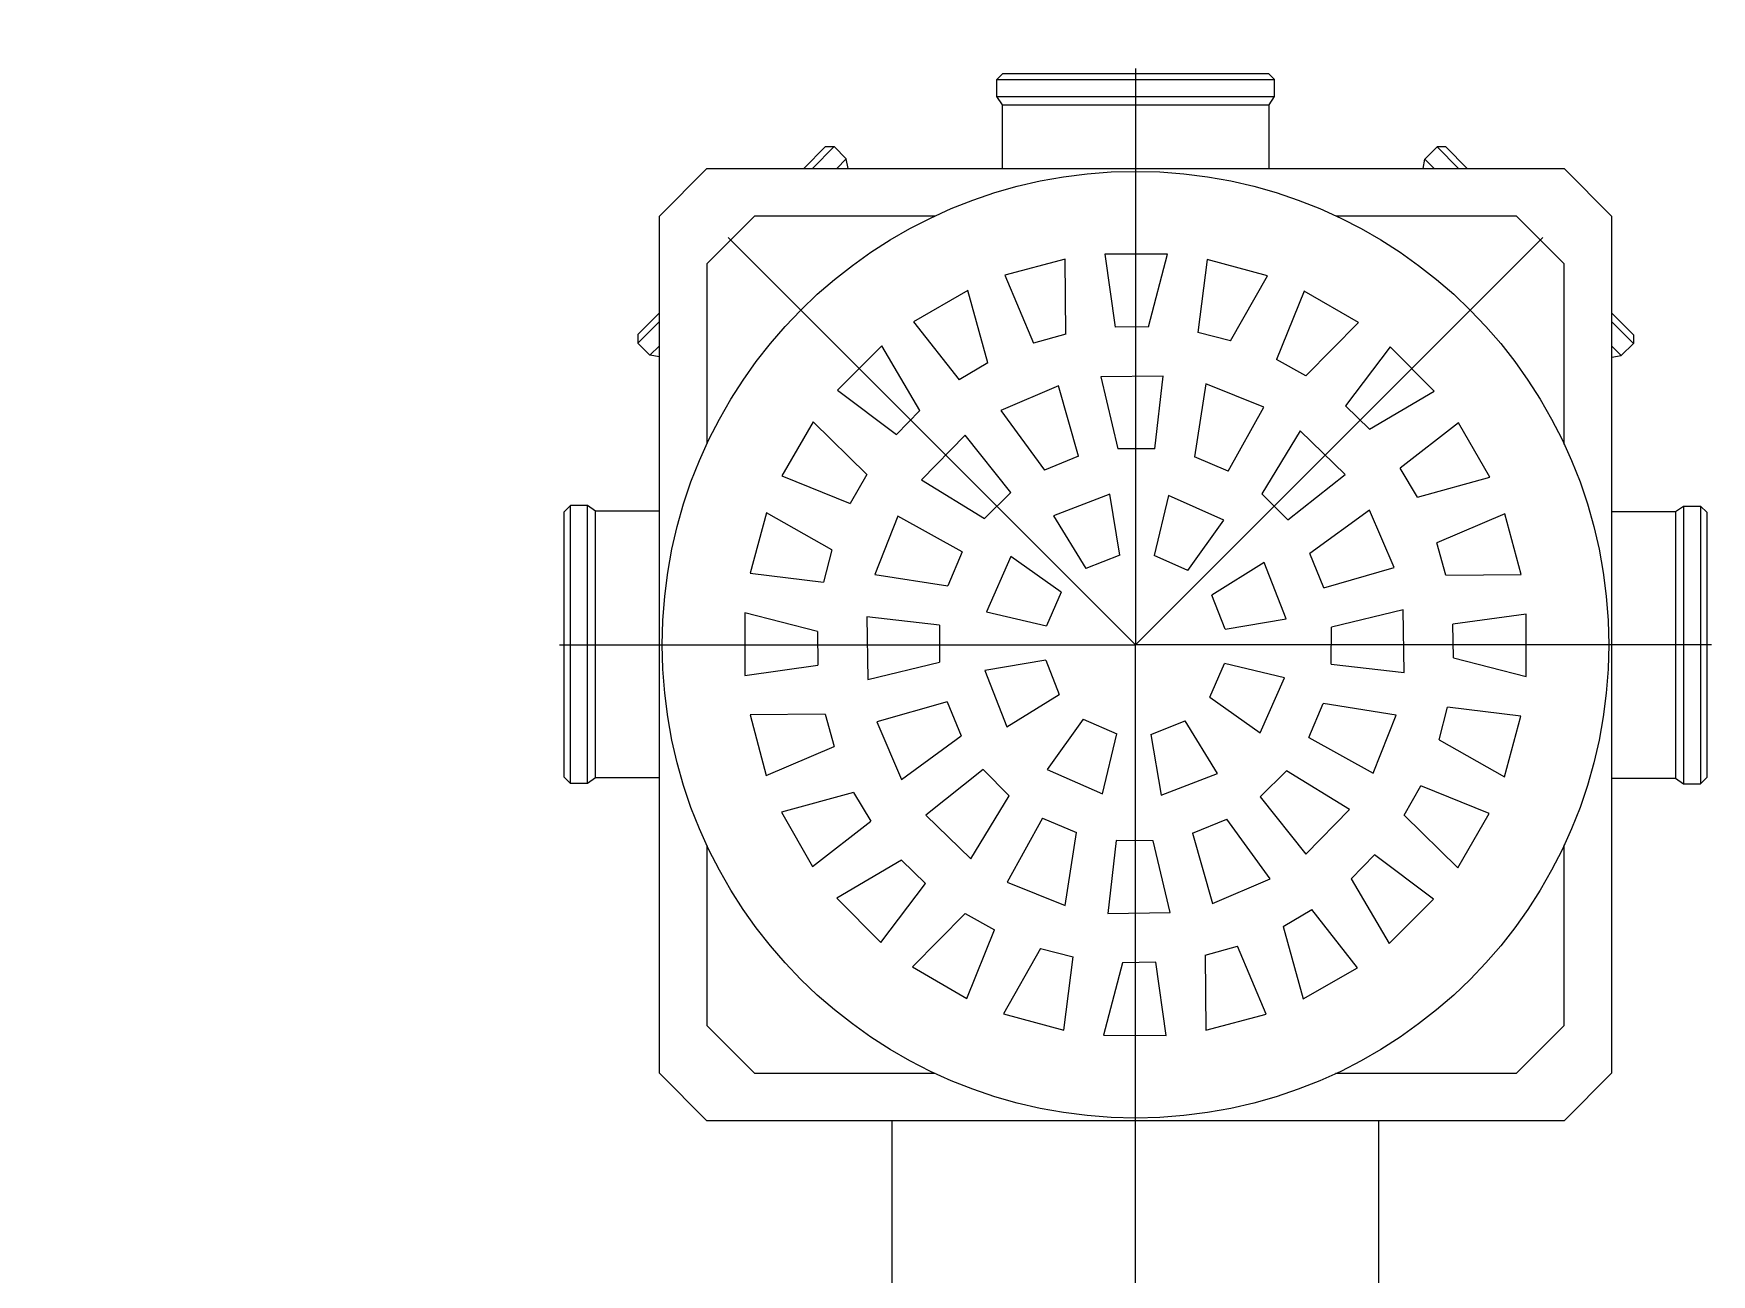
# Model space of a CAD drawing. Header units: millimetres. Extents: x -1292 to 2253, y 326 to 453.
# Drawn here: x 2098.582 to 2098.8551, y 342.3736 to 342.5755 of the extents above; entities that cross this region are included whole.
import ezdxf

# ---------------------------------------------------------------- set-up
doc = ezdxf.new("R2010")
doc.units = ezdxf.units.MM
doc.header["$LTSCALE"] = 0.5
doc.linetypes.add('HIDDENX2', pattern=[0.75, 0.5, -0.25])
doc.layers.add('Eixo', color=4, linetype='HIDDENX2')
doc.layers.add('Esgoto', color=5, linetype='ByLayer')

msp = doc.modelspace()

# ---------------------------------------------------------------- linework, layer by layer
at = {"layer": 'Eixo'}
for p in [(2098.76134, 342.5698), (2098.69505, 342.54234), (2098.82763, 342.54234), (2098.66759, 342.47605), (2098.76134, 342.33953), (2098.85509, 342.47605)]:
    msp.add_line(p, (2098.76134, 342.47605), dxfattribs=at)
at = {"layer": 'Esgoto', "color": 2}
for p, q in [((2098.73977, 342.56903), (2098.73877, 342.56803)), ((2098.73977, 342.56903), (2098.76137, 342.56903)), ((2098.76137, 342.56903), (2098.78297, 342.56903)), ((2098.78297, 342.56903), (2098.78397, 342.56803)), ((2098.73877, 342.56524), (2098.73877, 342.56803)), ((2098.73877, 342.56803), (2098.76137, 342.56803)), ((2098.76137, 342.56803), (2098.78397, 342.56803)), ((2098.78397, 342.56524), (2098.78397, 342.56803)), ((2098.73967, 342.56393), (2098.73877, 342.56524)), ((2098.73877, 342.56524), (2098.76137, 342.56524)), ((2098.73967, 342.55355), (2098.73967, 342.56393)), ((2098.73967, 342.56393), (2098.76137, 342.56393)), ((2098.76137, 342.56524), (2098.78397, 342.56524)), ((2098.76137, 342.56393), (2098.78307, 342.56393)), ((2098.78307, 342.56393), (2098.78397, 342.56524)), ((2098.78307, 342.55355), (2098.78307, 342.56393)), ((2098.70734, 342.55355), (2098.71088, 342.5571)), ((2098.70875, 342.55355), (2098.7123, 342.5571)), ((2098.71088, 342.5571), (2098.7123, 342.5571)), ((2098.71427, 342.55512), (2098.7123, 342.5571)), ((2098.7127, 342.55355), (2098.71427, 342.55512)), ((2098.71457, 342.55356), (2098.71427, 342.55512)), ((2098.80817, 342.55355), (2098.80845, 342.55507)), ((2098.80845, 342.55507), (2098.81043, 342.55705)), ((2098.80845, 342.55507), (2098.80998, 342.55355)), ((2098.81184, 342.55705), (2098.81043, 342.55705)), ((2098.81043, 342.55705), (2098.81393, 342.55355)), ((2098.81184, 342.55705), (2098.81534, 342.55355)), ((2098.68384, 342.5458), (2098.69159, 342.55355)), ((2098.69159, 342.55355), (2098.83109, 342.55355)), ((2098.71456, 342.55355), (2098.71457, 342.55356)), ((2098.71457, 342.55355), (2098.71457, 342.55356)), ((2098.83884, 342.5458), (2098.83109, 342.55355)), ((2098.68384, 342.4063), (2098.68384, 342.5458)), ((2098.69159, 342.53805), (2098.69934, 342.5458)), ((2098.72866, 342.5458), (2098.69934, 342.5458)), ((2098.82334, 342.5458), (2098.79398, 342.5458)), ((2098.83109, 342.53805), (2098.82334, 342.5458)), ((2098.83884, 342.5458), (2098.83884, 342.4063)), ((2098.74991, 342.5388), (2098.74007, 342.53618)), ((2098.75001, 342.52659), (2098.74991, 342.5388)), ((2098.75635, 342.53963), (2098.75802, 342.52773)), ((2098.76654, 342.53962), (2098.75635, 342.53963)), ((2098.76347, 342.5278), (2098.76654, 342.53962)), ((2098.77298, 342.53876), (2098.77151, 342.52683)), ((2098.78281, 342.5361), (2098.77298, 342.53876)), ((2098.69159, 342.53805), (2098.69159, 342.50873)), ((2098.74007, 342.53618), (2098.74476, 342.52511)), ((2098.77679, 342.52548), (2098.78281, 342.5361)), ((2098.83109, 342.50864), (2098.83109, 342.53805)), ((2098.73406, 342.5337), (2098.72523, 342.52862)), ((2098.73731, 342.52193), (2098.73406, 342.5337)), ((2098.78881, 342.53361), (2098.78431, 342.52247)), ((2098.79762, 342.5285), (2098.78881, 342.53361)), ((2098.68034, 342.52655), (2098.68384, 342.53005)), ((2098.83884, 342.53005), (2098.84239, 342.5265)), ((2098.68034, 342.52514), (2098.68384, 342.52864)), ((2098.72523, 342.52862), (2098.73262, 342.51915)), ((2098.76347, 342.5278), (2098.75802, 342.52773)), ((2098.78906, 342.5198), (2098.79762, 342.5285)), ((2098.83884, 342.52864), (2098.84239, 342.52509)), ((2098.68034, 342.52655), (2098.68034, 342.52514)), ((2098.68231, 342.52316), (2098.68034, 342.52514)), ((2098.68231, 342.52316), (2098.68384, 342.52469)), ((2098.72007, 342.52467), (2098.71285, 342.51748)), ((2098.72626, 342.51415), (2098.72007, 342.52467)), ((2098.75001, 342.52659), (2098.74476, 342.52511)), ((2098.77679, 342.52548), (2098.77151, 342.52683)), ((2098.83884, 342.52469), (2098.84041, 342.52311)), ((2098.84041, 342.52311), (2098.84239, 342.52509)), ((2098.84239, 342.5265), (2098.84239, 342.52509)), ((2098.68384, 342.52288), (2098.68231, 342.52316)), ((2098.73731, 342.52193), (2098.73262, 342.51915)), ((2098.78906, 342.5198), (2098.78431, 342.52247)), ((2098.80277, 342.52454), (2098.79554, 342.51494)), ((2098.80996, 342.51732), (2098.80277, 342.52454)), ((2098.83884, 342.52283), (2098.83885, 342.52282)), ((2098.83884, 342.52281), (2098.83885, 342.52282)), ((2098.83885, 342.52282), (2098.84041, 342.52311)), ((2098.76586, 342.51977), (2098.75567, 342.51963)), ((2098.75567, 342.51963), (2098.75849, 342.50795)), ((2098.76449, 342.50792), (2098.76586, 342.51977)), ((2098.71285, 342.51748), (2098.72244, 342.51025)), ((2098.74878, 342.51817), (2098.73942, 342.51415)), ((2098.75206, 342.50671), (2098.74878, 342.51817)), ((2098.77278, 342.51848), (2098.77092, 342.50661)), ((2098.78224, 342.51471), (2098.77278, 342.51848)), ((2098.79944, 342.51113), (2098.80996, 342.51732)), ((2098.72626, 342.51415), (2098.72244, 342.51025)), ((2098.73942, 342.51415), (2098.7465, 342.50444)), ((2098.77645, 342.50429), (2098.78224, 342.51471)), ((2098.79944, 342.51113), (2098.79554, 342.51494)), ((2098.70889, 342.51234), (2098.70378, 342.50352)), ((2098.71759, 342.50377), (2098.70889, 342.51234)), ((2098.81391, 342.51216), (2098.80444, 342.50477)), ((2098.81899, 342.50333), (2098.81391, 342.51216)), ((2098.73362, 342.51016), (2098.72651, 342.50286)), ((2098.74103, 342.50082), (2098.73362, 342.51016)), ((2098.78815, 342.51088), (2098.78188, 342.50062)), ((2098.79545, 342.50377), (2098.78815, 342.51088)), ((2098.75206, 342.50671), (2098.7465, 342.50444)), ((2098.76449, 342.50792), (2098.75849, 342.50795)), ((2098.77645, 342.50429), (2098.77092, 342.50661)), ((2098.70378, 342.50352), (2098.71492, 342.49902)), ((2098.71759, 342.50377), (2098.71492, 342.49902)), ((2098.72651, 342.50286), (2098.73676, 342.4966)), ((2098.78611, 342.49636), (2098.79545, 342.50377)), ((2098.80722, 342.50007), (2098.80444, 342.50477)), ((2098.80722, 342.50007), (2098.81899, 342.50333)), ((2098.74103, 342.50082), (2098.73676, 342.4966)), ((2098.75715, 342.50056), (2098.74797, 342.49701)), ((2098.75881, 342.49064), (2098.75715, 342.50056)), ((2098.76671, 342.50033), (2098.7644, 342.49054)), ((2098.7757, 342.49634), (2098.76671, 342.50033)), ((2098.78611, 342.49636), (2098.78188, 342.50062)), ((2098.66835, 342.49768), (2098.66935, 342.49868)), ((2098.66835, 342.47608), (2098.66835, 342.49768)), ((2098.67215, 342.49868), (2098.66935, 342.49868)), ((2098.66935, 342.47608), (2098.66935, 342.49868)), ((2098.67346, 342.49778), (2098.67215, 342.49868)), ((2098.67215, 342.47608), (2098.67215, 342.49868)), ((2098.68384, 342.49778), (2098.67346, 342.49778)), ((2098.67346, 342.47608), (2098.67346, 342.49778)), ((2098.70128, 342.49752), (2098.69863, 342.48769)), ((2098.71191, 342.4915), (2098.70128, 342.49752)), ((2098.79944, 342.49796), (2098.78972, 342.49089)), ((2098.80346, 342.48861), (2098.79944, 342.49796)), ((2098.82147, 342.49732), (2098.8104, 342.49263)), ((2098.82409, 342.48748), (2098.82147, 342.49732)), ((2098.83884, 342.49771), (2098.84922, 342.49771)), ((2098.84922, 342.49771), (2098.85053, 342.49861)), ((2098.84922, 342.49771), (2098.84922, 342.47601)), ((2098.85053, 342.49861), (2098.85332, 342.49861)), ((2098.85053, 342.49861), (2098.85053, 342.47601)), ((2098.85432, 342.49761), (2098.85332, 342.49861)), ((2098.85332, 342.49861), (2098.85332, 342.47601)), ((2098.85432, 342.49761), (2098.85432, 342.47601)), ((2098.72268, 342.49695), (2098.7189, 342.48749)), ((2098.7331, 342.49116), (2098.72268, 342.49695)), ((2098.74797, 342.49701), (2098.75325, 342.48846)), ((2098.76987, 342.48815), (2098.7757, 342.49634)), ((2098.81187, 342.48738), (2098.8104, 342.49263)), ((2098.71191, 342.4915), (2098.71056, 342.48622)), ((2098.7331, 342.49116), (2098.73077, 342.48563)), ((2098.74104, 342.49041), (2098.73706, 342.48142)), ((2098.74923, 342.48458), (2098.74104, 342.49041)), ((2098.75881, 342.49064), (2098.75325, 342.48846)), ((2098.76987, 342.48815), (2098.7644, 342.49054)), ((2098.7823, 342.48942), (2098.77375, 342.48413)), ((2098.78585, 342.48024), (2098.7823, 342.48942)), ((2098.792, 342.48533), (2098.78972, 342.49089)), ((2098.69863, 342.48769), (2098.71056, 342.48622)), ((2098.7189, 342.48749), (2098.73077, 342.48563)), ((2098.792, 342.48533), (2098.80346, 342.48861)), ((2098.81187, 342.48738), (2098.82409, 342.48748)), ((2098.74923, 342.48458), (2098.74685, 342.47911)), ((2098.77593, 342.47857), (2098.77375, 342.48413)), ((2098.69777, 342.48125), (2098.69775, 342.47106)), ((2098.70959, 342.47818), (2098.69777, 342.48125)), ((2098.73706, 342.48142), (2098.74685, 342.47911)), ((2098.80492, 342.48172), (2098.79324, 342.4789)), ((2098.80506, 342.47153), (2098.80492, 342.48172)), ((2098.82492, 342.48103), (2098.81302, 342.47937)), ((2098.82491, 342.47085), (2098.82492, 342.48103)), ((2098.70959, 342.47818), (2098.70965, 342.47273)), ((2098.72946, 342.47921), (2098.71762, 342.48057)), ((2098.71762, 342.48057), (2098.71775, 342.47038)), ((2098.72946, 342.47921), (2098.72943, 342.4732)), ((2098.77593, 342.47857), (2098.78585, 342.48024)), ((2098.79321, 342.47289), (2098.79324, 342.4789)), ((2098.81309, 342.47391), (2098.81302, 342.47937)), ((2098.66835, 342.45448), (2098.66835, 342.47608)), ((2098.66935, 342.45348), (2098.66935, 342.47608)), ((2098.67215, 342.45348), (2098.67215, 342.47608)), ((2098.67346, 342.45438), (2098.67346, 342.47608)), ((2098.84922, 342.47601), (2098.84922, 342.45431)), ((2098.85053, 342.47601), (2098.85053, 342.45341)), ((2098.85332, 342.47601), (2098.85332, 342.45341)), ((2098.85432, 342.47601), (2098.85432, 342.45441)), ((2098.69775, 342.47106), (2098.70965, 342.47273)), ((2098.71775, 342.47038), (2098.72943, 342.4732)), ((2098.74674, 342.47352), (2098.73683, 342.47186)), ((2098.74674, 342.47352), (2098.74893, 342.46797)), ((2098.77344, 342.46752), (2098.77583, 342.47299)), ((2098.78561, 342.47068), (2098.77583, 342.47299)), ((2098.79321, 342.47289), (2098.80506, 342.47153)), ((2098.81309, 342.47391), (2098.82491, 342.47085)), ((2098.73683, 342.47186), (2098.74037, 342.46268)), ((2098.78163, 342.46168), (2098.78561, 342.47068)), ((2098.74037, 342.46268), (2098.74893, 342.46797)), ((2098.77344, 342.46752), (2098.78163, 342.46168)), ((2098.7108, 342.46472), (2098.69859, 342.46462)), ((2098.69859, 342.46462), (2098.70121, 342.45478)), ((2098.7108, 342.46472), (2098.71227, 342.45947)), ((2098.73068, 342.46677), (2098.71922, 342.46349)), ((2098.73068, 342.46677), (2098.73295, 342.46121)), ((2098.78958, 342.46093), (2098.7919, 342.46647)), ((2098.80377, 342.4646), (2098.7919, 342.46647)), ((2098.8, 342.45514), (2098.80377, 342.4646)), ((2098.81077, 342.46059), (2098.81212, 342.46588)), ((2098.82405, 342.46441), (2098.81212, 342.46588)), ((2098.71922, 342.46349), (2098.72324, 342.45413)), ((2098.7528, 342.46394), (2098.74697, 342.45575)), ((2098.7528, 342.46394), (2098.75828, 342.46156)), ((2098.76386, 342.46146), (2098.76942, 342.46364)), ((2098.77471, 342.45508), (2098.76942, 342.46364)), ((2098.82139, 342.45457), (2098.82405, 342.46441)), ((2098.70121, 342.45478), (2098.71227, 342.45947)), ((2098.72324, 342.45413), (2098.73295, 342.46121)), ((2098.75597, 342.45177), (2098.75828, 342.46156)), ((2098.76386, 342.46146), (2098.76553, 342.45154)), ((2098.78958, 342.46093), (2098.8, 342.45514)), ((2098.81077, 342.46059), (2098.82139, 342.45457)), ((2098.66835, 342.45448), (2098.66935, 342.45348)), ((2098.67346, 342.45438), (2098.67215, 342.45348)), ((2098.68384, 342.45438), (2098.67346, 342.45438)), ((2098.73657, 342.45574), (2098.72723, 342.44833)), ((2098.73657, 342.45574), (2098.74079, 342.45148)), ((2098.74697, 342.45575), (2098.75597, 342.45177)), ((2098.76553, 342.45154), (2098.77471, 342.45508)), ((2098.78165, 342.45128), (2098.78591, 342.4555)), ((2098.79616, 342.44924), (2098.78591, 342.4555)), ((2098.83884, 342.45431), (2098.84922, 342.45431)), ((2098.84922, 342.45431), (2098.85053, 342.45341)), ((2098.85432, 342.45441), (2098.85332, 342.45341)), ((2098.67215, 342.45348), (2098.66935, 342.45348)), ((2098.71546, 342.45202), (2098.70369, 342.44877)), ((2098.71546, 342.45202), (2098.71824, 342.44733)), ((2098.73453, 342.44122), (2098.74079, 342.45148)), ((2098.78165, 342.45128), (2098.78906, 342.44194)), ((2098.80509, 342.44833), (2098.80776, 342.45308)), ((2098.8189, 342.44857), (2098.80776, 342.45308)), ((2098.85053, 342.45341), (2098.85332, 342.45341)), ((2098.70369, 342.44877), (2098.70876, 342.43994)), ((2098.72723, 342.44833), (2098.73453, 342.44122)), ((2098.78906, 342.44194), (2098.79616, 342.44924)), ((2098.80509, 342.44833), (2098.81379, 342.43976)), ((2098.81379, 342.43976), (2098.8189, 342.44857)), ((2098.70876, 342.43994), (2098.71824, 342.44733)), ((2098.74622, 342.44781), (2098.74043, 342.43739)), ((2098.74622, 342.44781), (2098.75176, 342.44548)), ((2098.74989, 342.43361), (2098.75176, 342.44548)), ((2098.77062, 342.44539), (2098.77618, 342.44766)), ((2098.77062, 342.44539), (2098.77389, 342.43393)), ((2098.78325, 342.43795), (2098.77618, 342.44766)), ((2098.69159, 342.44341), (2098.69159, 342.41405)), ((2098.75818, 342.44417), (2098.75682, 342.43233)), ((2098.76419, 342.44414), (2098.75818, 342.44417)), ((2098.767, 342.43246), (2098.76419, 342.44414)), ((2098.83109, 342.41405), (2098.83109, 342.44349)), ((2098.72324, 342.44097), (2098.71271, 342.43478)), ((2098.72324, 342.44097), (2098.72714, 342.43716)), ((2098.79642, 342.43795), (2098.80023, 342.44185)), ((2098.80982, 342.43461), (2098.80023, 342.44185)), ((2098.7199, 342.42756), (2098.72714, 342.43716)), ((2098.74043, 342.43739), (2098.74989, 342.43361)), ((2098.77389, 342.43393), (2098.78325, 342.43795)), ((2098.79642, 342.43795), (2098.80261, 342.42742)), ((2098.71271, 342.43478), (2098.7199, 342.42756)), ((2098.80261, 342.42742), (2098.80982, 342.43461)), ((2098.73362, 342.4323), (2098.72505, 342.4236)), ((2098.73362, 342.4323), (2098.73837, 342.42963)), ((2098.75682, 342.43233), (2098.767, 342.43246)), ((2098.78536, 342.43017), (2098.79005, 342.43295)), ((2098.79745, 342.42348), (2098.79005, 342.43295)), ((2098.68384, 342.42929), (2098.68383, 342.42928)), ((2098.68384, 342.42927), (2098.68383, 342.42928)), ((2098.73386, 342.41849), (2098.73837, 342.42963)), ((2098.78536, 342.43017), (2098.78862, 342.4184)), ((2098.74588, 342.42662), (2098.73986, 342.41599)), ((2098.74588, 342.42662), (2098.75117, 342.42527)), ((2098.77267, 342.42551), (2098.77792, 342.42698)), ((2098.78261, 342.41592), (2098.77792, 342.42698)), ((2098.72505, 342.4236), (2098.73386, 342.41849)), ((2098.7497, 342.41334), (2098.75117, 342.42527)), ((2098.7592, 342.4243), (2098.75614, 342.41248)), ((2098.76466, 342.42436), (2098.7592, 342.4243)), ((2098.76632, 342.41246), (2098.76466, 342.42436)), ((2098.77267, 342.42551), (2098.77277, 342.4133)), ((2098.78862, 342.4184), (2098.79745, 342.42348)), ((2098.73986, 342.41599), (2098.7497, 342.41334)), ((2098.77277, 342.4133), (2098.78261, 342.41592)), ((2098.69934, 342.4063), (2098.69159, 342.41405)), ((2098.82334, 342.4063), (2098.83109, 342.41405)), ((2098.75614, 342.41248), (2098.76632, 342.41246)), ((2098.75614, 342.41248), (2098.76632, 342.41246)), ((2098.69159, 342.39855), (2098.68384, 342.4063)), ((2098.69934, 342.4063), (2098.72874, 342.4063)), ((2098.79389, 342.4063), (2098.82334, 342.4063)), ((2098.83109, 342.39855), (2098.83884, 342.4063)), ((2098.83109, 342.39855), (2098.69159, 342.39855)), ((2098.72174, 342.35801), (2098.72174, 342.39855)), ((2098.80094, 342.35801), (2098.80094, 342.39855)), ((2098.8081, 342.39855), (2098.80811, 342.39854)), ((2098.80812, 342.39855), (2098.80811, 342.39854))]:
    msp.add_line(p, q, dxfattribs=at)
msp.add_circle((2098.76134, 342.47605), 0.07703, dxfattribs=at)

doc.saveas('drawing.dxf')
